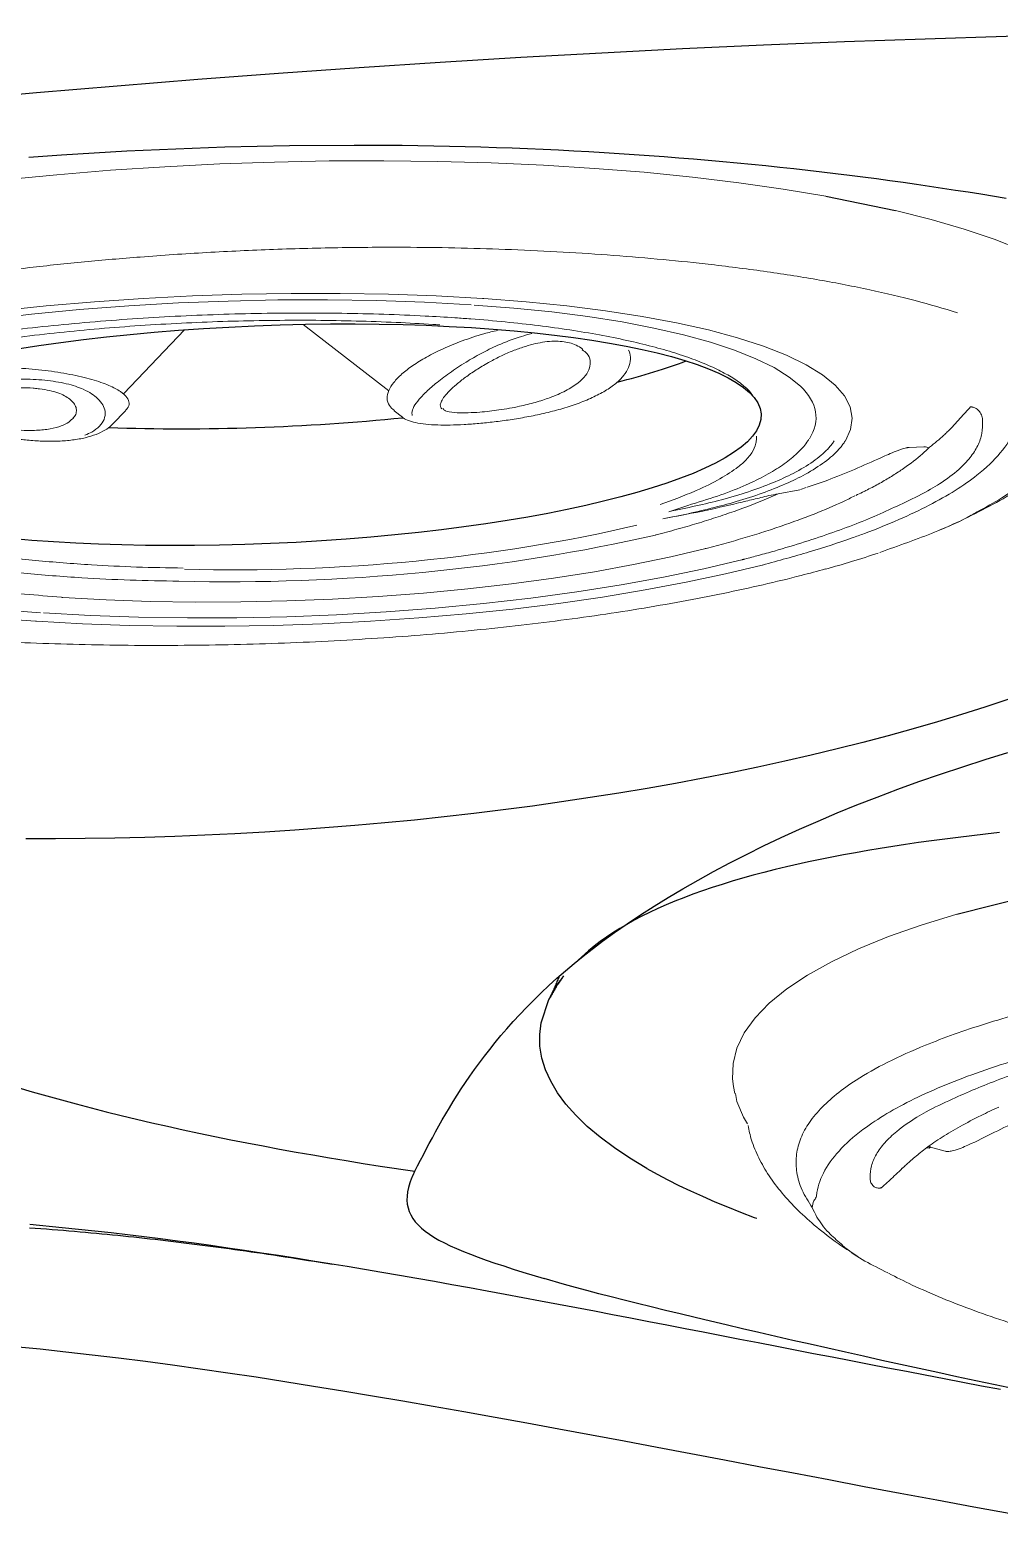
# Model space of a CAD drawing. Extents: x 938 to 1038, y 781 to 934.
# Drawn here: x 983.691 to 986.488, y 876.482 to 880.767 of the extents above; entities that cross this region are included whole.
import ezdxf

# ---------------------------------------------------------------- set-up
doc = ezdxf.new("R2010")
doc.units = 0
doc.header["$MEASUREMENT"] = 0
doc.linetypes.add('SLD-Solid', pattern=[0])
doc.layers.add('1', color=4, linetype='Continuous')
doc.layers.add('DIM', color=3, linetype='Continuous')

# ---------------------------------------------------------------- blocks, each defined once
blk = doc.blocks.new('jet-hss-rot')
at = {"layer": '1', "color": 3, "linetype": 'SLD-Solid', "lineweight": 15}
for p, q in [((0.5474, 2.2225), (0.4914, 2.1456)), ((0.4914, 2.1456), (0.4376, 2.0601)), ((0.4376, 2.0601), (0.386, 1.9663)), ((0.386, 1.9663), (0.3369, 1.8647)), ((1.4809, 1.9384), (1.4844, 1.9353)), ((1.4788, 1.9223), (1.4794, 1.8797)), ((1.2739, 1.714), (1.328, 1.7188)), ((1.328, 1.7188), (1.3821, 1.7129)), ((1.1149, 1.637), (1.167, 1.673)), ((1.167, 1.673), (1.2201, 1.6987)), ((1.2201, 1.6987), (1.2739, 1.714)), ((1.3821, 1.7129), (1.4358, 1.6966)), ((0.256, 1.6646), (0.2149, 1.5431)), ((1.0641, 1.591), (1.1149, 1.637)), ((1.0149, 1.5351), (1.0641, 1.591)), ((0.2149, 1.5431), (0.177, 1.4155)), ((1.12, 1.5408), (1.1662, 1.5723)), ((1.6628, 1.5621), (1.6547, 1.5791)), ((1.6645, 1.5601), (1.6797, 1.4977)), ((0.9676, 1.4699), (1.0149, 1.5351)), ((1.0723, 1.4983), (1.12, 1.5408)), ((0.9226, 1.3956), (0.9676, 1.4699)), ((1.0262, 1.4468), (1.0723, 1.4983)), ((0.177, 1.4155), (0.1425, 1.2822)), ((0.9818, 1.3863), (1.0262, 1.4468)), ((2.0563, 1.3372), (2.0197, 1.4445)), ((0.88, 1.3128), (0.9226, 1.3956)), ((0.9394, 1.3175), (0.9818, 1.3863)), ((1.9906, 1.3869), (1.994, 1.3774)), ((1.994, 1.3774), (2.0277, 1.2761)), ((2.0897, 1.2238), (2.0563, 1.3372)), ((0.8403, 1.2219), (0.88, 1.3128)), ((0.8994, 1.2406), (0.9394, 1.3175)), ((0.1425, 1.2822), (0.1114, 1.1438)), ((1.9304, 1.2834), (1.9299, 1.2849)), ((1.9646, 1.1815), (1.9304, 1.2834)), ((2.0277, 1.2761), (2.0613, 1.1587)), ((0.8036, 1.1236), (0.8403, 1.2219)), ((0.862, 1.1562), (0.8994, 1.2406)), ((1.7113, 1.1564), (1.6833, 1.2081)), ((1.7202, 1.2359), (1.7473, 1.1808)), ((1.7633, 1.2267), (1.7799, 1.1625)), ((2.1198, 1.1049), (2.0897, 1.2238)), ((1.9957, 1.0735), (1.9646, 1.1815)), ((2.0613, 1.1587), (2.0913, 1.0354)), ((0.1114, 1.1438), (0.084, 1.0007)), ((0.7701, 1.0184), (0.8036, 1.1236)), ((0.8273, 1.0647), (0.862, 1.1562)), ((2.0233, 0.9601), (1.9957, 1.0735)), ((2.1465, 0.9811), (2.1198, 1.1049)), ((0.7957, 0.9668), (0.8273, 1.0647)), ((2.0913, 1.0354), (2.1175, 0.9069)), ((0.084, 1.0007), (0.0602, 0.8537)), ((0.7401, 0.907), (0.7701, 1.0184)), ((0.7673, 0.8631), (0.7957, 0.9668)), ((2.0475, 0.8418), (2.0233, 0.9601)), ((2.1696, 0.8529), (2.1465, 0.9811)), ((0.7137, 0.79), (0.7401, 0.907)), ((2.1175, 0.9069), (2.1398, 0.774)), ((0.7423, 0.7541), (0.7673, 0.8631)), ((0.0602, 0.8537), (0.0403, 0.7032)), ((2.068, 0.7194), (2.0475, 0.8418)), ((2.189, 0.721), (2.1696, 0.8529)), ((0.6911, 0.6683), (0.7137, 0.79)), ((2.1398, 0.774), (2.158, 0.6373)), ((0.7208, 0.6406), (0.7423, 0.7541)), ((0.0403, 0.7032), (0.0242, 0.5499)), ((2.0847, 0.5936), (2.068, 0.7194)), ((2.2046, 0.5861), (2.189, 0.721)), ((0.6706, 0.5314), (0.6906, 0.6652)), ((0.6906, 0.6652), (0.6911, 0.6683)), ((0.6991, 0.497), (0.7193, 0.6319)), ((2.158, 0.6373), (2.172, 0.4976)), ((0.7792, 0.583), (0.7796, 0.5853)), ((2.0976, 0.465), (2.0847, 0.5936)), ((2.2164, 0.4488), (2.2046, 0.5861)), ((0.0242, 0.5499), (0.0121, 0.3943)), ((0.6545, 0.3945), (0.6706, 0.5314)), ((0.8102, 0.5365), (0.8107, 0.5389)), ((0.683, 0.3587), (0.6991, 0.497)), ((2.172, 0.4976), (2.1817, 0.3557)), ((2.1066, 0.3344), (2.0976, 0.465)), ((2.2242, 0.3098), (2.2164, 0.4488)), ((0.0121, 0.3943), (0.004, 0.2372)), ((0.6423, 0.2551), (0.6545, 0.3945)), ((1.2154, 0.3985), (1.2485, 0.4223)), ((0.6711, 0.2178), (0.683, 0.3587)), ((0.7852, 0.1453), (1.1193, 0.3854)), ((2.1817, 0.3557), (2.1871, 0.2124)), ((2.1115, 0.2024), (2.1066, 0.3344)), ((2.228, 0.1698), (2.2242, 0.3098)), ((0.004, 0.2372), (0, 0.0792)), ((0.6341, 0.114), (0.6423, 0.2551)), ((0.6636, 0.0751), (0.6711, 0.2178)), ((2.1125, 0.07), (2.1115, 0.2024)), ((2.1871, 0.2124), (2.1882, 0.0686)), ((2.2279, 0.0295), (2.228, 0.1698)), ((0.6299, -0.0283), (0.6341, 0.114)), ((0, 0.0792), (0, -0.0792)), ((0.6603, -0.0685), (0.6636, 0.0751)), ((2.1095, -0.0623), (2.1125, 0.07)), ((2.1882, 0.0686), (2.185, -0.0751)), ((2.2238, -0.1105), (2.2279, 0.0295)), ((0.6298, -0.1709), (0.6299, -0.0283)), ((0, -0.0792), (0.0041, -0.2372)), ((0.6614, -0.2124), (0.6603, -0.0685)), ((2.1024, -0.1936), (2.1095, -0.0623)), ((2.185, -0.0751), (2.1774, -0.2178)), ((2.2157, -0.2494), (2.2238, -0.1105)), ((0.6337, -0.3131), (0.6298, -0.1709)), ((0.6668, -0.3557), (0.6614, -0.2124)), ((1.087, -0.3789), (0.7918, -0.1976)), ((2.0914, -0.3233), (2.1024, -0.1936)), ((0.0041, -0.2372), (0.0122, -0.3943)), ((2.1774, -0.2178), (2.1655, -0.3587)), ((2.2037, -0.3865), (2.2157, -0.2494)), ((0.6416, -0.4544), (0.6337, -0.3131)), ((2.0765, -0.4505), (2.0914, -0.3233)), ((0.6766, -0.4976), (0.6668, -0.3557)), ((1.2329, -0.4141), (1.1688, -0.3747)), ((2.1655, -0.3587), (2.1495, -0.497)), ((0.0122, -0.3943), (0.0243, -0.5499)), ((2.1878, -0.5213), (2.2037, -0.3865)), ((0.6536, -0.5939), (0.6416, -0.4544)), ((2.0578, -0.5747), (2.0765, -0.4505)), ((0.6906, -0.6372), (0.6766, -0.4976)), ((2.1495, -0.497), (2.1292, -0.6319)), ((0.0243, -0.5499), (0.0403, -0.7032)), ((2.1682, -0.6529), (2.1878, -0.5213)), ((0.6694, -0.731), (0.6536, -0.5939)), ((2.057, -0.5794), (2.0574, -0.5769)), ((2.0574, -0.577), (2.0578, -0.5747)), ((0.7088, -0.7739), (0.6906, -0.6372)), ((2.1278, -0.6406), (2.1063, -0.7541)), ((2.1455, -0.7754), (2.1677, -0.656)), ((2.1677, -0.656), (2.1682, -0.6529))]:
    blk.add_line(p, q, dxfattribs=at)
for centre, major_axis, ratio, start_param, end_param in [((1.4867, 1.9235), (0, 0.0123), 0.7, 0.271899, 1.628297), ((1.3139, 1.0656), (0, 0.5489), 0.7, -0.280999, 0.394679), ((1.6813, 1.4932), (0.00287, 0.00287), 1, 1.132, 1.260932), ((0.2938, 0.1061), (0, 2.4608), 0.7, 4.571791, 5.14569), ((0.3464, 0.1109), (0, 2.3041), 0.7, 4.567646, 5.149835)]:
    blk.add_ellipse(centre, major_axis=major_axis, ratio=ratio, start_param=start_param, end_param=end_param, dxfattribs=at)
at = {"layer": '1', "color": 3}
for centre, start_param, end_param in [((1.309, 0.0167), 3.146563, 9.429748), ((0.7483, 0.0401), -0.801771, -0.582137), ((0.7483, 0.0401), 4.379896, 4.978513)]:
    blk.add_ellipse(centre, major_axis=(-0.0138, 1.4397), ratio=0.364496, start_param=start_param, end_param=end_param, dxfattribs=at)
at = {"layer": '1', "color": 3, "linetype": 'SLD-Solid', "lineweight": 15}
for points, knots in [([(1.8841, 1.9538), (1.8823, 1.9569), (1.8608, 1.9926), (1.8161, 2.0541), (1.7504, 2.1367), (1.6817, 2.2096), (1.611, 2.2733), (1.5386, 2.3277), (1.4649, 2.3725), (1.3902, 2.4082), (1.3148, 2.4336), (1.262, 2.4475), (1.2345, 2.4502), (1.2323, 2.4505)], [0, 0, 0, 0, 0.011075, 0.128358, 0.243715, 0.356861, 0.467679, 0.576202, 0.682584, 0.787058, 0.889908, 0.99144, 1, 1, 1, 1]), ([(1.2303, 2.2589), (1.2509, 2.27), (1.2922, 2.2922), (1.3559, 2.3075), (1.4197, 2.3106), (1.4836, 2.301), (1.5484, 2.2789), (1.6128, 2.2448), (1.6757, 2.1993), (1.7388, 2.143), (1.7794, 2.0943), (1.8004, 2.0691)], [0, 0, 0, 0, 0.113502, 0.227834, 0.336279, 0.444726, 0.555781, 0.666843, 0.775057, 0.88383, 1, 1, 1, 1]), ([(2.0193, 1.4456), (2.0012, 1.4915), (1.965, 1.5834), (1.9188, 1.6797), (1.8719, 1.7661), (1.8246, 1.8444), (1.7607, 1.9333), (1.6937, 2.0101), (1.614, 2.0839), (1.5205, 2.1462), (1.4131, 2.1903), (1.3395, 2.1954), (1.3027, 2.198)], [0, 0, 0, 0, 0.099686, 0.199319, 0.230421, 0.322801, 0.415179, 0.507539, 0.5999, 0.733139, 0.866784, 1, 1, 1, 1]), ([(1.2941, 2.0596), (1.2941, 2.0603), (1.2941, 2.0619), (1.2945, 2.0645), (1.2955, 2.0676), (1.2975, 2.0713), (1.3029, 2.0779), (1.3157, 2.0859), (1.3345, 2.0923), (1.3517, 2.094), (1.3614, 2.0943), (1.3639, 2.0944)], [0, 0, 0, 0, 0.01602, 0.035445, 0.054871, 0.08078, 0.12717, 0.274887, 0.583806, 0.893992, 1, 1, 1, 1]), ([(1.2949, 2.0602), (1.3076, 2.0528), (1.3413, 2.0332), (1.3738, 2.014), (1.394, 2.0021)], [0, 0, 0, 0, 0.3791413, 1, 1, 1, 1]), ([(1.3639, 2.0944), (1.3837, 2.0939), (1.4234, 2.0928), (1.4814, 2.0794), (1.5379, 2.0562), (1.5975, 2.0195), (1.6458, 1.978), (1.6954, 1.9256), (1.722, 1.8894), (1.7408, 1.8639)], [0, 0, 0, 0, 0.144102, 0.288177, 0.431944, 0.575712, 0.757525, 0.828809, 1, 1, 1, 1]), ([(1.8004, 2.0691), (1.8053, 2.0636), (1.8367, 2.0283), (1.8979, 1.9376), (1.9495, 1.8395), (1.9783, 1.7847)], [0, 0, 0, 0, 0.076495, 0.484239, 1, 1, 1, 1]), ([(0.4605, 0.7532), (0.4672, 0.8031), (0.4806, 0.9028), (0.5053, 1.0485), (0.5336, 1.1906), (0.568, 1.3387), (0.6093, 1.4896), (0.6586, 1.642), (0.7132, 1.7839), (0.7732, 1.9168), (0.8169, 1.9936), (0.8392, 2.0326)], [0, 0, 0, 0, 0.095674, 0.191347, 0.288728, 0.386109, 0.50594, 0.625771, 0.749064, 0.872357, 1, 1, 1, 1]), ([(1.394, 2.0021), (1.3947, 2.0017), (1.3966, 2.0005), (1.3997, 1.9985), (1.4046, 1.9953), (1.4132, 1.9897), (1.4301, 1.978), (1.4538, 1.9607), (1.4719, 1.9459), (1.4809, 1.9384)], [0, 0, 0, 0, 0.020739, 0.061523, 0.102309, 0.183889, 0.34706, 0.673517, 1, 1, 1, 1]), ([(1.7007, 1.7208), (1.7006, 1.7209), (1.6959, 1.7276), (1.6887, 1.7375), (1.6766, 1.7535), (1.6595, 1.7754), (1.6343, 1.8053), (1.603, 1.8386), (1.5599, 1.8799), (1.519, 1.913), (1.4883, 1.9336), (1.4809, 1.9384)], [0, 0, 0, 0, 0.000714, 0.073392, 0.109721, 0.182421, 0.327724, 0.473063, 0.618482, 0.909311, 1, 1, 1, 1]), ([(1.6532, 1.5821), (1.6414, 1.6053), (1.6154, 1.6564), (1.5691, 1.7294), (1.5248, 1.7952), (1.4944, 1.8396), (1.4824, 1.8645), (1.4799, 1.8728), (1.479, 1.8771), (1.4789, 1.8792), (1.4789, 1.8802)], [0, 0, 0, 0, 0.235356, 0.518357, 0.801279, 0.944189, 0.976328, 0.9876, 0.993788, 1, 1, 1, 1]), ([(1.741, 1.8637), (1.7718, 1.8203), (1.8181, 1.7552), (1.8749, 1.6521), (1.9157, 1.5697), (1.9479, 1.4963), (1.9717, 1.4374), (1.9827, 1.4081), (1.9878, 1.3946)], [0, 0, 0, 0, 0.337008, 0.50583, 0.674678, 0.843513, 0.927915, 1, 1, 1, 1]), ([(2.0493, 1.6273), (2.039, 1.6527), (2.0172, 1.706), (1.9937, 1.7545), (1.9813, 1.78)], [0, 0, 0, 0, 0.475493, 1, 1, 1, 1]), ([(1.9299, 1.2849), (1.9226, 1.3043), (1.9079, 1.3431), (1.8846, 1.3988), (1.8605, 1.4524), (1.8272, 1.5209), (1.7833, 1.6006), (1.7384, 1.6703), (1.7108, 1.7072), (1.7026, 1.7182)], [0, 0, 0, 0, 0.112765, 0.225721, 0.338638, 0.45164, 0.677601, 0.903593, 1, 1, 1, 1]), ([(1.4371, 1.6961), (1.4397, 1.695), (1.4474, 1.6917), (1.4603, 1.6856), (1.4908, 1.6691), (1.5351, 1.637), (1.5877, 1.5831), (1.6341, 1.5207), (1.6744, 1.4531), (1.7201, 1.3589), (1.7465, 1.2779), (1.7633, 1.2267)], [0, 0, 0, 0, 0.0187738, 0.0563476, 0.0938864, 0.2442892, 0.3947292, 0.5226703, 0.6514061, 0.779526, 1, 1, 1, 1]), ([(1.7473, 1.1808), (1.732, 1.2333), (1.7078, 1.3165), (1.6649, 1.4137), (1.6265, 1.4841), (1.5818, 1.5483), (1.5307, 1.6041), (1.4875, 1.6368), (1.4577, 1.6537), (1.4451, 1.6596), (1.4375, 1.6633), (1.4349, 1.6642), (1.4349, 1.6642)], [0, 0, 0, 0, 0.218908, 0.346758, 0.475158, 0.603561, 0.754596, 0.905669, 0.943396, 0.981121, 0.999998, 1, 1, 1, 1]), ([(1.4238, 1.5916), (1.4238, 1.5916), (1.4325, 1.5879), (1.4497, 1.5797), (1.4837, 1.5603), (1.5165, 1.5361), (1.5562, 1.5002), (1.5943, 1.4585), (1.6386, 1.3972), (1.6814, 1.3245), (1.7072, 1.2655), (1.7202, 1.2359)], [0, 0, 0, 0, 0.000031, 0.074497, 0.14897, 0.298004, 0.372488, 0.521558, 0.670669, 0.835334, 1, 1, 1, 1]), ([(2.2614, -0.7442), (2.2624, -0.7374), (2.2703, -0.6854), (2.2817, -0.5855), (2.2954, -0.4448), (2.3054, -0.3019), (2.3119, -0.1578), (2.3148, -0.0132), (2.3141, 0.1313), (2.3098, 0.2748), (2.3019, 0.4167), (2.2904, 0.5563), (2.2755, 0.6929), (2.2571, 0.8265), (2.2353, 0.9571), (2.2102, 1.0848), (2.1816, 1.2092), (2.1497, 1.3298), (2.1146, 1.4456), (2.0809, 1.545), (2.0577, 1.603), (2.0483, 1.6264)], [0, 0, 0, 0, 0.008425, 0.064388, 0.120568, 0.17691, 0.233345, 0.289786, 0.346148, 0.402364, 0.458374, 0.514135, 0.569591, 0.624664, 0.679957, 0.735663, 0.791743, 0.848146, 0.904805, 0.961644, 1, 1, 1, 1]), ([(1.7799, 1.1625), (1.7707, 1.1997), (1.7524, 1.2742), (1.7246, 1.36), (1.7025, 1.4255), (1.6894, 1.4619), (1.6818, 1.4883), (1.6793, 1.4973)], [0, 0, 0, 0, 0.334114, 0.669312, 0.80065, 0.932519, 1, 1, 1, 1]), ([(1.6797, 1.4977), (1.6917, 1.4796), (1.7232, 1.4318), (1.7618, 1.361), (1.7921, 1.2979), (1.8131, 1.2511), (1.8293, 1.2124), (1.8449, 1.1723), (1.8526, 1.1521), (1.8563, 1.1416), (1.8563, 1.1416)], [0, 0, 0, 0, 0.182479, 0.479936, 0.628519, 0.702783, 0.8514, 0.925684, 0.999996, 1, 1, 1, 1]), ([(0.7794, 0.5856), (0.7819, 0.6), (0.7903, 0.6487), (0.8069, 0.729), (0.8302, 0.8244), (0.8563, 0.9146), (0.8851, 0.9993), (0.9163, 1.0779), (0.9496, 1.15), (0.9849, 1.2151), (1.0219, 1.2729), (1.0603, 1.3232), (1.0998, 1.3657), (1.1404, 1.3999), (1.1753, 1.4232), (1.1967, 1.4318), (1.2042, 1.4348)], [0, 0, 0, 0, 0.032536, 0.10973, 0.186868, 0.263931, 0.340915, 0.417824, 0.494672, 0.571492, 0.648319, 0.725227, 0.802333, 0.879798, 0.95782, 1, 1, 1, 1]), ([(1.5436, 1.3849), (1.5328, 1.3934), (1.5149, 1.4072), (1.4818, 1.4251), (1.452, 1.4355), (1.4215, 1.4405), (1.4061, 1.4407), (1.3984, 1.4408)], [0, 0, 0, 0, 0.2370068, 0.3895674, 0.6949044, 0.847454, 1, 1, 1, 1]), ([(2.0197, 1.4445), (2.0196, 1.4448), (2.0195, 1.4452), (2.0193, 1.4455), (2.0193, 1.4456)], [0, 0, 0, 0, 0.8356, 1, 1, 1, 1]), ([(1.6833, 1.2081), (1.6723, 1.2264), (1.6443, 1.2728), (1.5975, 1.3349), (1.5617, 1.3682), (1.5436, 1.3849)], [0, 0, 0, 0, 0.243936, 0.619578, 1, 1, 1, 1]), ([(1.9879, 1.394), (1.9882, 1.3932), (1.9886, 1.3919), (1.9895, 1.3896), (1.9901, 1.388), (1.9906, 1.3869)], [0, 0, 0, 0, 0.339988, 0.524939, 1, 1, 1, 1]), ([(1.93, 1.2833), (1.93, 1.2833), (1.9302, 1.2827), (1.9304, 1.2821), (1.9306, 1.2815)], [0, 0, 0, 0, 0.00172, 1, 1, 1, 1]), ([(1.8563, 1.1417), (1.8563, 1.1416), (1.8566, 1.1409), (1.8569, 1.1401), (1.8571, 1.1393)], [0, 0, 0, 0, 0.029714, 1, 1, 1, 1]), ([(1.2473, 0.4215), (1.2473, 0.4215), (1.2532, 0.4242), (1.2639, 0.4363), (1.2771, 0.4584), (1.2864, 0.4877), (1.2918, 0.521), (1.2943, 0.5584), (1.2941, 0.5984), (1.2914, 0.6418), (1.2863, 0.6869), (1.2786, 0.7337), (1.2679, 0.7821), (1.2537, 0.8316), (1.2355, 0.881), (1.213, 0.9285), (1.1863, 0.9723), (1.1558, 1.0106), (1.1219, 1.042), (1.0854, 1.0654), (1.0473, 1.0806), (1.0083, 1.086), (0.9799, 1.0857), (0.9651, 1.0807), (0.963, 1.0799)], [0, 0, 0, 0, 0.00026, 0.041985, 0.086205, 0.12968, 0.173727, 0.211166, 0.250399, 0.289514, 0.328717, 0.370212, 0.414822, 0.463195, 0.515623, 0.571184, 0.629463, 0.689185, 0.749762, 0.810216, 0.870775, 0.930644, 0.990111, 1, 1, 1, 1]), ([(1.214, 0.5368), (1.2121, 0.5355), (1.2078, 0.5326), (1.1953, 0.5319), (1.1776, 0.5356), (1.1554, 0.545), (1.1291, 0.56), (1.0994, 0.5809), (1.0671, 0.6073), (1.0337, 0.6385), (1.002, 0.6727), (0.9737, 0.7076), (0.9504, 0.7416), (0.9321, 0.7744), (0.919, 0.8051), (0.9106, 0.834), (0.9075, 0.861), (0.9093, 0.8856), (0.9158, 0.9073), (0.9276, 0.927), (0.9406, 0.9416), (0.9502, 0.9473), (0.9533, 0.9491)], [0, 0, 0, 0, 0.040324, 0.094352, 0.152098, 0.213124, 0.277252, 0.345072, 0.414147, 0.483618, 0.552056, 0.609937, 0.662187, 0.708716, 0.748493, 0.782898, 0.818416, 0.853392, 0.889724, 0.930961, 0.977826, 1, 1, 1, 1]), ([(1.238, 0.6118), (1.2378, 0.6231), (1.2374, 0.6514), (1.2301, 0.7046), (1.2171, 0.7589), (1.1997, 0.8079), (1.1778, 0.8539), (1.1492, 0.8972), (1.1151, 0.932), (1.0792, 0.9554), (1.0436, 0.9682), (1.0077, 0.9698), (0.9766, 0.9655), (0.9603, 0.9519), (0.9545, 0.9471)], [0, 0, 0, 0, 0.051391, 0.128827, 0.217925, 0.294155, 0.372445, 0.47624, 0.583327, 0.675249, 0.769256, 0.85814, 0.949397, 1, 1, 1, 1]), ([(0.8679, 0.8036), (0.8717, 0.7933), (0.8847, 0.758), (0.9151, 0.7075), (0.9547, 0.6544), (0.9974, 0.6064), (1.044, 0.5608), (1.0917, 0.5208), (1.1352, 0.4893), (1.174, 0.4663), (1.2082, 0.4521), (1.2294, 0.4492), (1.2396, 0.4505), (1.241, 0.4507)], [0, 0, 0, 0, 0.0180259, 0.0620042, 0.0980374, 0.1341119, 0.1797121, 0.2253274, 0.2674921, 0.3096521, 0.351237, 0.3927915, 0.3995438, 0.3995438, 0.3995438, 0.3995438]), ([(0.7233, -1.6362), (0.7158, -1.6184), (0.6892, -1.5552), (0.6464, -1.4394), (0.5972, -1.2834), (0.553, -1.1162), (0.5168, -0.9504), (0.488, -0.7903), (0.4654, -0.6368), (0.4471, -0.479), (0.4324, -0.3082), (0.4226, -0.1257), (0.4187, 0.0694), (0.4216, 0.266), (0.4308, 0.4467), (0.4438, 0.6094), (0.455, 0.7052), (0.4605, 0.7532)], [0, 0, 0, 0, 0.029367, 0.103767, 0.178168, 0.254729, 0.331291, 0.393306, 0.455321, 0.518568, 0.581815, 0.656275, 0.730735, 0.807359, 0.883982, 0.94187, 1, 1, 1, 1]), ([(1.215, 0.3997), (1.207, 0.3944), (1.1887, 0.3822), (1.1555, 0.3786), (1.1181, 0.384), (1.0794, 0.3995), (1.0402, 0.4236), (1.0012, 0.456), (0.9628, 0.4965), (0.9257, 0.5446), (0.8911, 0.601), (0.8635, 0.655), (0.8509, 0.6922), (0.8462, 0.7058)], [0, 0, 0, 0, 0.074876, 0.171441, 0.26833, 0.364411, 0.461159, 0.557655, 0.653865, 0.750855, 0.847244, 0.944295, 1, 1, 1, 1]), ([(1.2135, 0.5397), (1.2174, 0.5415), (1.227, 0.5458), (1.2346, 0.5681), (1.2376, 0.594), (1.2379, 0.6088), (1.238, 0.6118)], [0, 0, 0, 0, 0.27217, 0.6563535, 0.9298464, 1, 1, 1, 1]), ([(0.9071, -1.2951), (0.9024, -1.2821), (0.8868, -1.2383), (0.862, -1.1596), (0.8339, -1.0574), (0.8087, -0.9503), (0.7865, -0.839), (0.7675, -0.7239), (0.7518, -0.6057), (0.7394, -0.4849), (0.7304, -0.3622), (0.7249, -0.2382), (0.7229, -0.1135), (0.7244, 0.0113), (0.7294, 0.1354), (0.7378, 0.2584), (0.7498, 0.3794), (0.7636, 0.488), (0.7744, 0.5549), (0.7789, 0.5834)], [0, 0, 0, 0, 0.026275, 0.087966, 0.149698, 0.211464, 0.273267, 0.335105, 0.396973, 0.458867, 0.520782, 0.582712, 0.644652, 0.706595, 0.768535, 0.830464, 0.892377, 0.954267, 1, 1, 1, 1]), ([(0.9251, -1.197), (0.9206, -1.1843), (0.9057, -1.142), (0.8821, -1.066), (0.8555, -0.9672), (0.8319, -0.8637), (0.8113, -0.7559), (0.7939, -0.6446), (0.7798, -0.5303), (0.769, -0.4137), (0.7617, -0.2953), (0.7578, -0.1759), (0.7575, -0.0561), (0.7607, 0.0634), (0.7673, 0.182), (0.7774, 0.2991), (0.7907, 0.4119), (0.8023, 0.4905), (0.8092, 0.531), (0.8101, 0.5367)], [0, 0, 0, 0, 0.027554, 0.091746, 0.155986, 0.220267, 0.284591, 0.348954, 0.413352, 0.477778, 0.542227, 0.606691, 0.671163, 0.735636, 0.8001, 0.864548, 0.928972, 0.98997, 1, 1, 1, 1]), ([(1.9061, -0.4893), (1.9124, -0.4462), (1.9252, -0.3598), (1.933, -0.27), (1.9369, -0.2249)], [0, 0, 0, 0, 0.497728, 1, 1, 1, 1]), ([(1.9993, -0.2387), (1.9952, -0.2859), (1.987, -0.3807), (1.9736, -0.4719), (1.9668, -0.5178)], [0, 0, 0, 0, 0.4977301, 1, 1, 1, 1]), ([(1.015, -1.0218), (1.0101, -1.0189), (0.9977, -1.0114), (0.9808, -0.9892), (0.9643, -0.9569), (0.9514, -0.9164), (0.9424, -0.868), (0.938, -0.8119), (0.9391, -0.7482), (0.9468, -0.6777), (0.9623, -0.6032), (0.9854, -0.5305), (1.0143, -0.4671), (1.046, -0.4186), (1.0776, -0.386), (1.1077, -0.368), (1.1354, -0.3632), (1.1557, -0.3663), (1.1658, -0.3738), (1.1685, -0.3757)], [0, 0, 0, 0, 0.039329, 0.101944, 0.164283, 0.226957, 0.289183, 0.351824, 0.414214, 0.476974, 0.5397, 0.602315, 0.664819, 0.727383, 0.789866, 0.852549, 0.914921, 0.977502, 1, 1, 1, 1]), ([(1.2432, -0.834), (1.2456, -0.8275), (1.2526, -0.8079), (1.264, -0.7751), (1.2766, -0.736), (1.288, -0.696), (1.2974, -0.6548), (1.304, -0.6129), (1.3064, -0.5709), (1.3034, -0.5306), (1.2947, -0.4939), (1.2804, -0.462), (1.2612, -0.4365), (1.2448, -0.4205), (1.2339, -0.4151), (1.232, -0.4142)], [0, 0, 0, 0, 0.032216, 0.096018, 0.163425, 0.236736, 0.317475, 0.40627, 0.501211, 0.599731, 0.697393, 0.791989, 0.885324, 0.980053, 1, 1, 1, 1]), ([(1.2812, -0.4949), (1.2771, -0.4877), (1.2656, -0.4713), (1.2421, -0.4509), (1.2094, -0.4366), (1.1745, -0.4329), (1.1395, -0.4388), (1.1019, -0.4549), (1.0629, -0.4872), (1.0291, -0.5412), (1.0085, -0.6045), (0.9988, -0.6824), (1.0018, -0.7584), (1.0119, -0.8266), (1.0254, -0.8865), (1.043, -0.9427), (1.0633, -0.9904), (1.0834, -1.0246), (1.1001, -1.0426), (1.11, -1.0482), (1.1135, -1.0495)], [0.2438686, 0.2438686, 0.2438686, 0.2438686, 0.2676578, 0.3030178, 0.3378955, 0.3727477, 0.399263, 0.4257381, 0.463352, 0.4920663, 0.5207488, 0.5497789, 0.5902646, 0.6193804, 0.6485322, 0.6867392, 0.7249654, 0.760788, 0.7966091, 0.8163391, 0.8163391, 0.8163391, 0.8163391]), ([(1.8367, -0.7987), (1.8503, -0.7499), (1.8776, -0.6516), (1.8965, -0.5437), (1.9061, -0.4893)], [0, 0, 0, 0, 0.496249, 1, 1, 1, 1]), ([(1.0474, -0.6362), (1.0485, -0.631), (1.0519, -0.6157), (1.0603, -0.5917), (1.0733, -0.5675), (1.0885, -0.5485), (1.1063, -0.5336), (1.1264, -0.5226), (1.1481, -0.5168), (1.17, -0.5168), (1.1868, -0.5206), (1.1946, -0.5257), (1.1967, -0.5271)], [0, 0, 0, 0, 0.042879, 0.128374, 0.213405, 0.300547, 0.397206, 0.510723, 0.639808, 0.781508, 0.939108, 1, 1, 1, 1]), ([(1.1134, -0.9482), (1.1145, -0.9492), (1.1206, -0.9545), (1.1317, -0.9544), (1.1485, -0.9461), (1.1656, -0.9214), (1.1827, -0.8839), (1.1973, -0.8466), (1.212, -0.8079), (1.228, -0.7623), (1.2404, -0.7181), (1.2479, -0.6777), (1.251, -0.64), (1.2483, -0.6027), (1.2378, -0.5698), (1.2214, -0.544), (1.2064, -0.5331), (1.1989, -0.5276)], [0, 0, 0, 0, 0.0171308, 0.0897476, 0.1643024, 0.2642054, 0.3279872, 0.3747744, 0.4207661, 0.4747034, 0.5526089, 0.6124938, 0.6739723, 0.7589569, 0.8467113, 0.9229856, 1, 1, 1, 1]), ([(1.1989, -0.5276), (1.1988, -0.5275), (1.1982, -0.527), (1.1974, -0.5268), (1.1967, -0.5266)], [0, 0, 0, 0, 0.158843, 1, 1, 1, 1]), ([(1.9668, -0.5178), (1.9569, -0.5745), (1.9369, -0.6888), (1.9081, -0.7928), (1.8935, -0.8452)], [0, 0, 0, 0, 0.496228, 1, 1, 1, 1]), ([(1.9295, -1.0368), (1.9382, -1.017), (1.9704, -0.944), (2.015, -0.7912), (2.0427, -0.6499), (2.0566, -0.5793)], [0, 0, 0, 0, 0.157416, 0.578708, 1, 1, 1, 1]), ([(1.1133, -0.9488), (1.1109, -0.9471), (1.1056, -0.9433), (1.0947, -0.9284), (1.0824, -0.9048), (1.07, -0.8737), (1.0585, -0.8354), (1.0493, -0.7933), (1.0434, -0.7507), (1.041, -0.7109), (1.0419, -0.6739), (1.0449, -0.6493), (1.0472, -0.6374), (1.0474, -0.6362)], [0, 0, 0, 0, 0.095511, 0.21181, 0.326385, 0.441838, 0.560048, 0.675687, 0.770162, 0.855356, 0.928965, 0.992598, 1, 1, 1, 1])]:
    blk.add_open_spline(points, degree=3, knots=knots, dxfattribs=at)
at = {"layer": 'DIM'}
blk.add_line((0.256, 1.6646), (0.3369, 1.8647), dxfattribs=at)
blk = doc.blocks.new('*E22')
at = {"layer": '1', "color": 3, "linetype": 'SLD-Solid', "lineweight": 15}
blk.add_arc((2.1086, -2.0623), 0.0047, 145.5764, 153.9577, dxfattribs=at)
blk = doc.blocks.new('JET-HSS-Standard')
at = {"layer": '1', "color": 3, "linetype": 'SLD-Solid', "lineweight": 15}
for p, q in [((0.337, -1.8647), (0.3861, -1.9664)), ((1.3161, -1.8802), (1.3006, -1.9228)), ((1.3006, -1.9228), (1.3045, -1.9259)), ((0.3861, -1.9664), (0.4377, -2.0602)), ((1.825, -2.033), (1.8257, -2.0328)), ((0.4377, -2.0602), (0.4916, -2.1457)), ((0.4916, -2.1457), (0.5476, -2.2226)), ((0.5476, -2.2226), (0.6054, -2.2905)), ((0.6054, -2.2905), (0.6648, -2.3493)), ((0.6648, -2.3493), (0.7256, -2.3987)), ((0.7256, -2.3987), (0.7876, -2.4384)), ((0.7876, -2.4384), (0.8505, -2.4683)), ((0.8505, -2.4683), (0.9139, -2.4883)), ((1.1008, -2.4892), (1.1341, -2.484)), ((1.1341, -2.484), (1.1975, -2.464)), ((1.1975, -2.464), (1.2255, -2.452)), ((0.9139, -2.4883), (0.9778, -2.4984)), ((0.9778, -2.4984), (1.0418, -2.4984)), ((1.0418, -2.4984), (1.0724, -2.4948)), ((1.0724, -2.4948), (1.1009, -2.4905))]:
    blk.add_line(p, q, dxfattribs=at)
for centre, major_axis, ratio, start_param, end_param in [((1.3231, -1.8676), (0.00921, 0.00921), 1, 3.376627, 3.425003), ((1.307, -1.9272), (0, 0.0111), 0.7, 1.115946, 1.80729), ((1.308, -1.9279), (0, 0.0118), 0.7, 1.126374, 1.762963), ((1.3085, -1.907), (0, 0.0195), 0.7, 2.477545, 2.524721), ((1.3117, -1.9309), (0, 0.0114), 0.7, 1.120631, 1.843929)]:
    blk.add_ellipse(centre, major_axis=major_axis, ratio=ratio, start_param=start_param, end_param=end_param, dxfattribs=at)
for points, knots in [([(1.8253, -2.0335), (1.8407, -2.0109), (1.874, -1.9621), (1.922, -1.8785), (1.9699, -1.7849), (2.015, -1.6846), (2.0576, -1.5778), (2.0974, -1.4647), (2.1343, -1.3458), (2.1681, -1.2214), (2.1988, -1.0923), (2.2259, -0.9587), (2.2465, -0.8422), (2.2566, -0.7694), (2.2602, -0.7434)], [0, 0, 0, 0, 0.074591, 0.161112, 0.246996, 0.333324, 0.42023, 0.507675, 0.595605, 0.683955, 0.772643, 0.861576, 0.950652, 1, 1, 1, 1]), ([(1.1001, -1.8637), (1.0708, -1.8203), (1.0268, -1.7552), (0.9719, -1.6521), (0.9321, -1.5697), (0.9004, -1.4963), (0.8768, -1.4373), (0.8658, -1.4081), (0.8608, -1.3946)], [0, 0, 0, 0, 0.337008, 0.50583, 0.674678, 0.843513, 0.927915, 1, 1, 1, 1]), ([(1.5199, -2.2478), (1.5134, -2.2474), (1.4761, -2.2453), (1.4077, -2.2289), (1.3153, -2.1828), (1.2323, -2.1188), (1.1592, -2.0439), (1.0955, -1.9646), (1.0341, -1.8732), (0.9752, -1.7708), (0.9193, -1.6574), (0.8752, -1.5553), (0.8504, -1.4897), (0.8421, -1.4679)], [0, 0, 0, 0, 0.026712, 0.151413, 0.276447, 0.401159, 0.493498, 0.585836, 0.678075, 0.770318, 0.862284, 0.954116, 1, 1, 1, 1]), ([(1.563, -2.2589), (1.5393, -2.27), (1.4915, -2.2922), (1.4215, -2.3075), (1.353, -2.3106), (1.2862, -2.301), (1.2202, -2.2789), (1.1555, -2.2448), (1.0928, -2.1995), (1.0258, -2.1376), (0.9545, -2.0548), (0.8716, -1.9346), (0.8008, -1.8064), (0.7499, -1.6976), (0.7294, -1.6502), (0.7233, -1.6362)], [0, 0, 0, 0, 0.075379, 0.151309, 0.223329, 0.29535, 0.369104, 0.442862, 0.514729, 0.586967, 0.682119, 0.778071, 0.907999, 0.972873, 1, 1, 1, 1]), ([(1.3157, -1.8797), (1.3159, -1.8789), (1.3162, -1.878), (1.3166, -1.8761), (1.3168, -1.8732), (1.316, -1.8657), (1.3079, -1.843), (1.2798, -1.8015), (1.2348, -1.7409), (1.196, -1.6916), (1.1774, -1.6679)], [0, 0, 0, 0, 0.006241, 0.007227, 0.014587, 0.028589, 0.070449, 0.262258, 0.646421, 1, 1, 1, 1]), ([(1.3434, -1.9664), (1.3302, -1.956), (1.3025, -1.934), (1.2586, -1.891), (1.212, -1.8393), (1.1685, -1.7856), (1.1401, -1.7459), (1.1279, -1.7288)], [0, 0, 0, 0, 0.193412, 0.408503, 0.621237, 0.836748, 1, 1, 1, 1]), ([(1.4317, -2.0944), (1.416, -2.0939), (1.3846, -2.0928), (1.3363, -2.0794), (1.2877, -2.0562), (1.235, -2.0195), (1.1908, -1.978), (1.1443, -1.9256), (1.1185, -1.8894), (1.1003, -1.8639)], [0, 0, 0, 0, 0.144102, 0.288177, 0.431944, 0.575712, 0.757525, 0.828809, 1, 1, 1, 1]), ([(1.391, -2.0021), (1.3905, -2.0017), (1.3888, -2.0005), (1.3861, -1.9985), (1.3817, -1.9953), (1.3739, -1.9897), (1.3609, -1.98), (1.3498, -1.9716), (1.3433, -1.9666)], [0, 0, 0, 0, 0.035919, 0.106555, 0.177195, 0.318487, 0.601091, 1, 1, 1, 1]), ([(1.473, -2.0602), (1.4629, -2.0528), (1.4363, -2.0332), (1.4084, -2.014), (1.391, -2.0021)], [0, 0, 0, 0, 0.379141, 1, 1, 1, 1]), ([(1.8236, -2.0358), (1.8085, -2.0586), (1.7776, -2.1053), (1.7385, -2.1499), (1.7143, -2.169), (1.7095, -2.1727)], [0, 0, 0, 0, 0.434001, 0.888952, 1, 1, 1, 1]), ([(1.4733, -2.0596), (1.4736, -2.0603), (1.4742, -2.0619), (1.475, -2.0645), (1.4754, -2.0676), (1.4754, -2.0714), (1.4737, -2.0779), (1.4666, -2.0859), (1.4541, -2.0923), (1.4412, -2.094), (1.4336, -2.0943), (1.4317, -2.0944)], [0, 0, 0, 0, 0.01602, 0.035445, 0.054871, 0.08078, 0.12717, 0.274887, 0.583806, 0.893992, 1, 1, 1, 1]), ([(1.2323, -2.4502), (1.2521, -2.4469), (1.2966, -2.4395), (1.3648, -2.4178), (1.4369, -2.387), (1.5075, -2.3478), (1.5765, -2.3006), (1.6437, -2.2452), (1.7085, -2.1829), (1.7492, -2.1357), (1.7694, -2.1122)], [0, 0, 0, 0, 0.1000144, 0.225756, 0.3519621, 0.4790519, 0.6074395, 0.7375219, 0.8696622, 1, 1, 1, 1]), ([(1.7095, -2.1727), (1.6946, -2.1854), (1.6602, -2.2149), (1.6105, -2.242), (1.5759, -2.2543), (1.563, -2.2589)], [0, 0, 0, 0, 0.32393, 0.749492, 1, 1, 1, 1]), ([(1.563, -2.2589), (1.554, -2.2583), (1.5403, -2.2574), (1.5251, -2.2502), (1.5199, -2.2478)], [0, 0, 0, 0, 0.664107, 1, 1, 1, 1])]:
    blk.add_open_spline(points, degree=3, knots=knots, dxfattribs=at)
at = {"layer": 'DIM'}
blk.add_line((0.337, -1.8647), (0.2562, -1.6646), dxfattribs=at)
at = {"xscale": 0.7000000000000028, "zscale": 0.7}
blk.add_blockref('*E22', (0, 0), dxfattribs=at)
blk = doc.blocks.new('VISTA')
at = {"layer": '1', "color": 3, "linetype": 'Continuous'}
for points in [[(50.5004, 81.2003), (50.2668, 81.2021), (50.0331, 81.2029), (49.7995, 81.2024), (49.5659, 81.2009), (49.3323, 81.1982), (49.0987, 81.1943), (48.8651, 81.1893), (48.6316, 81.1832), (48.3981, 81.1759), (48.1647, 81.1675), (47.9313, 81.1579), (47.6979, 81.1472), (47.4647, 81.1353), (47.2315, 81.1223), (46.9983, 81.1082), (46.7653, 81.0929), (46.5323, 81.0764), (46.2995, 81.0589), (46.0667, 81.0401), (45.8341, 81.0203), (45.6015, 80.9992)], [(45.8121, 80.8352), (45.9066, 80.8418), (46.001, 80.8477), (46.0954, 80.8528), (46.1896, 80.8573), (46.2836, 80.8612), (46.3775, 80.8643), (46.4712, 80.8667), (46.5646, 80.8685), (46.7505, 80.8699)], [(46.7505, 80.8699), (46.7967, 80.8698), (46.8428, 80.8696), (46.8888, 80.8692), (46.9346, 80.8686), (46.9803, 80.8678), (47.0258, 80.8669), (47.0712, 80.8658), (47.1164, 80.8645), (47.1615, 80.8631), (47.2064, 80.8614), (47.2511, 80.8597), (47.2956, 80.8578), (47.3399, 80.8557), (47.3841, 80.8534), (47.428, 80.851), (47.4718, 80.8485), (47.5153, 80.8458), (47.5586, 80.8429), (47.6017, 80.8399), (47.6446, 80.8367), (47.6872, 80.8334), (47.7296, 80.83), (47.7718, 80.8264), (47.8137, 80.8226), (47.8553, 80.8188), (47.8967, 80.8148), (47.9378, 80.8106), (47.9787, 80.8063), (48.0193, 80.8019), (48.0596, 80.7974), (48.0997, 80.7927), (48.1395, 80.788), (48.179, 80.7831), (48.2183, 80.7781), (48.2572, 80.773), (48.2959, 80.7677), (48.3343, 80.7624), (48.3724, 80.757), (48.4103, 80.7515), (48.4478, 80.7458), (48.485, 80.7401), (48.522, 80.7344), (48.5587, 80.7286), (48.6312, 80.7164)], [(48.6361, 79.2692), (48.5699, 79.2473), (48.5022, 79.2259), (48.4331, 79.2051), (48.3628, 79.1847), (48.2911, 79.1649), (48.2182, 79.1456), (48.1441, 79.1269), (48.0688, 79.1088), (47.9925, 79.0912), (47.9151, 79.0743), (47.8367, 79.058), (47.7573, 79.0423), (47.6771, 79.0273), (47.5961, 79.0129), (47.5142, 78.9992), (47.4317, 78.9861), (47.3485, 78.9736), (47.2647, 78.9619), (47.1803, 78.9508), (47.0955, 78.9403), (47.0102, 78.9306), (46.9246, 78.9215), (46.8387, 78.9131), (46.7524, 78.9055), (46.666, 78.8985), (46.5795, 78.8922), (46.4929, 78.8867), (46.4062, 78.8818), (46.3196, 78.8776), (46.233, 78.8742), (46.1466, 78.8714), (46.0605, 78.8694), (45.9745, 78.868), (45.8889, 78.8674), (45.8037, 78.8675)], [(47.4669, 78.5715), (47.502, 78.5969), (47.5385, 78.6222), (47.5764, 78.6476), (47.6158, 78.6728), (47.6566, 78.6981), (47.6988, 78.7232), (47.7425, 78.7482), (47.7876, 78.7731), (47.8342, 78.7979), (47.8822, 78.8224), (47.9317, 78.8468), (47.9826, 78.8709), (48.035, 78.8949), (48.0888, 78.9185), (48.144, 78.9419), (48.2008, 78.965), (48.2589, 78.9878), (48.3186, 79.0102), (48.3797, 79.0322), (48.4422, 79.0539), (48.506, 79.0751), (48.5708, 79.0958), (48.6366, 79.1159)], [(45.7809, 78.1491), (45.8222, 78.1369), (45.864, 78.125), (45.9062, 78.1133), (45.9487, 78.1018), (45.9916, 78.0905), (46.0349, 78.0795), (46.0786, 78.0686), (46.1227, 78.058), (46.1671, 78.0476), (46.2119, 78.0375), (46.257, 78.0275), (46.3025, 78.0177), (46.3484, 78.0081), (46.3946, 77.9987), (46.4412, 77.9896), (46.4881, 77.9806), (46.5354, 77.9718), (46.583, 77.9631), (46.631, 77.9547), (46.6792, 77.9464), (46.7279, 77.9383), (46.7768, 77.9304), (46.8261, 77.9227), (46.9256, 77.9077)], [(48.6123, 78.885), (48.572, 78.8806), (48.5322, 78.876), (48.493, 78.8713), (48.4542, 78.8664), (48.4159, 78.8613), (48.3781, 78.8561), (48.3408, 78.8506), (48.3041, 78.845), (48.2678, 78.8393), (48.2321, 78.8333), (48.1969, 78.8272), (48.1623, 78.8209), (48.1282, 78.8143), (48.0946, 78.8076), (48.0616, 78.8007), (47.9973, 78.7863)], [(47.9973, 78.7863), (47.9648, 78.7784), (47.9328, 78.7704), (47.9016, 78.7621), (47.8709, 78.7535), (47.841, 78.7447), (47.8117, 78.7357), (47.7831, 78.7265), (47.7552, 78.717), (47.728, 78.7073), (47.7015, 78.6973), (47.6758, 78.6871), (47.6508, 78.6766), (47.6265, 78.6659), (47.603, 78.6549), (47.5802, 78.6436), (47.5583, 78.6321), (47.5371, 78.6203), (47.5167, 78.6083), (47.4971, 78.596), (47.4783, 78.5834), (47.4604, 78.5706), (47.4432, 78.5576), (47.4269, 78.5443), (47.3968, 78.517)], [(46.9256, 77.9077), (46.9337, 77.9233), (46.9419, 77.9391), (46.9502, 77.9552), (46.9587, 77.9714), (46.9674, 77.9878), (46.9763, 78.0045), (46.9855, 78.0213), (46.995, 78.0384), (47.0048, 78.0556), (47.0149, 78.0731), (47.0254, 78.0908), (47.0363, 78.1087), (47.0477, 78.1268), (47.0595, 78.1452), (47.0718, 78.1637), (47.0846, 78.1824), (47.098, 78.2014), (47.1119, 78.2205), (47.1265, 78.2398), (47.1417, 78.2593), (47.1576, 78.2791), (47.1742, 78.299), (47.1915, 78.3191), (47.2096, 78.3394), (47.2285, 78.3598), (47.2481, 78.3805), (47.2687, 78.4013), (47.2901, 78.4223), (47.3124, 78.4435), (47.3357, 78.4647), (47.3599, 78.486), (47.3851, 78.5074), (47.4113, 78.5288), (47.4669, 78.5715)], [(47.3126, 78.403), (47.3149, 78.4076), (47.3172, 78.4122), (47.3196, 78.4168), (47.3221, 78.4214), (47.3247, 78.426), (47.3274, 78.4306), (47.3302, 78.4351), (47.3331, 78.4397), (47.336, 78.4443), (47.339, 78.4488), (47.3422, 78.4534), (47.3454, 78.4579), (47.3487, 78.4624), (47.3555, 78.4715)], [(47.3421, 78.4704), (47.3408, 78.4672), (47.3395, 78.4639), (47.3381, 78.4606), (47.3367, 78.4573), (47.3354, 78.454), (47.334, 78.4507), (47.3325, 78.4473), (47.3311, 78.444), (47.3297, 78.4406), (47.3282, 78.4373), (47.3267, 78.4339), (47.3252, 78.4305), (47.3237, 78.4271), (47.3222, 78.4237), (47.3207, 78.4203), (47.3191, 78.4168), (47.3175, 78.4134), (47.3159, 78.4099), (47.3126, 78.403)], [(47.3544, 78.47), (47.3519, 78.4668), (47.3495, 78.4635), (47.347, 78.4602), (47.3447, 78.4569), (47.3423, 78.4536), (47.34, 78.4503), (47.3378, 78.447), (47.3356, 78.4437), (47.3334, 78.4403), (47.3313, 78.437), (47.3292, 78.4336), (47.3272, 78.4303), (47.3252, 78.4269), (47.3233, 78.4235), (47.3214, 78.4201), (47.3195, 78.4167), (47.3177, 78.4133), (47.316, 78.4099), (47.3126, 78.403)], [(47.595, 77.9157), (47.5463, 77.945), (47.5013, 77.9751), (47.4601, 78.0058), (47.4229, 78.0371), (47.3899, 78.069), (47.3613, 78.1014), (47.3371, 78.1342), (47.3175, 78.1674), (47.3025, 78.2008), (47.2922, 78.2344), (47.2867, 78.2682), (47.286, 78.302), (47.2901, 78.3358), (47.3126, 78.403)], [(47.595, 77.9157), (47.6245, 77.8992), (47.6553, 77.8829), (47.6873, 77.8668), (47.7205, 77.8509), (47.755, 77.8352), (47.7906, 77.8197), (47.8275, 77.8044), (47.8655, 77.7894), (47.9046, 77.7745), (47.9122, 77.7718)], [(46.9162, 77.8878), (46.9111, 77.8741), (46.9072, 77.861), (46.9046, 77.8483), (46.9031, 77.8361), (46.9029, 77.8244), (46.9039, 77.813), (46.9061, 77.8021), (46.9096, 77.7916), (46.9142, 77.7814), (46.92, 77.7715), (46.9271, 77.7619), (46.9354, 77.7526), (46.9449, 77.7435), (46.9556, 77.7347), (46.9676, 77.726), (46.9808, 77.7174), (46.9953, 77.709), (47.011, 77.7007), (47.028, 77.6924), (47.0462, 77.6842), (47.0657, 77.676), (47.0864, 77.6678), (47.1084, 77.6595), (47.1317, 77.6511), (47.1563, 77.6427), (47.1821, 77.6341), (47.2092, 77.6254), (47.2376, 77.6164), (47.2983, 77.5979)], [(46.9256, 77.9077), (46.9251, 77.9067), (46.9246, 77.9056), (46.9241, 77.9046), (46.9236, 77.9036), (46.9231, 77.9026), (46.9226, 77.9016), (46.9221, 77.9006), (46.9216, 77.8996), (46.9211, 77.8986), (46.9207, 77.8976), (46.9202, 77.8966), (46.9197, 77.8956), (46.9193, 77.8946), (46.9188, 77.8936), (46.9184, 77.8926), (46.9179, 77.8917), (46.9175, 77.8907), (46.9171, 77.8897), (46.9162, 77.8878)], [(45.8144, 77.7447), (45.8308, 77.7435), (45.8472, 77.7423), (45.8635, 77.741), (45.8798, 77.7398), (45.896, 77.7384), (45.9121, 77.7371), (45.9281, 77.7358), (45.944, 77.7344), (45.9599, 77.733), (45.9757, 77.7316), (45.9915, 77.7301), (46.0072, 77.7287), (46.0228, 77.7272), (46.0384, 77.7257), (46.0539, 77.7242), (46.0694, 77.7226), (46.0848, 77.721), (46.1002, 77.7194), (46.1155, 77.7178), (46.1308, 77.7162), (46.1461, 77.7145), (46.1613, 77.7128), (46.1764, 77.7111), (46.1916, 77.7094), (46.2067, 77.7076), (46.2218, 77.7059), (46.2369, 77.7041), (46.2521, 77.7022), (46.2673, 77.7004), (46.2825, 77.6985), (46.2977, 77.6965), (46.313, 77.6946), (46.3284, 77.6926), (46.3438, 77.6906), (46.3593, 77.6885), (46.3748, 77.6864), (46.3904, 77.6843), (46.4061, 77.6821), (46.4219, 77.6799), (46.4378, 77.6777), (46.4537, 77.6754), (46.4697, 77.6731), (46.4859, 77.6707), (46.5021, 77.6683), (46.5184, 77.6659), (46.5348, 77.6634), (46.5514, 77.6609), (46.568, 77.6584), (46.5847, 77.6558), (46.6016, 77.6531), (46.6186, 77.6504), (46.6357, 77.6477), (46.653, 77.6449), (46.6879, 77.6393)], [(48.6151, 77.2772), (48.5607, 77.2876), (48.5064, 77.298), (48.4522, 77.3083), (48.3982, 77.3187), (48.3442, 77.3291), (48.2903, 77.3394), (48.2365, 77.3498), (48.1829, 77.3602), (48.1294, 77.3705), (48.0759, 77.3809), (48.0226, 77.3912), (47.9694, 77.4016), (47.9163, 77.4119), (47.8633, 77.4222), (47.8105, 77.4325), (47.7577, 77.4427), (47.7051, 77.4529), (47.6526, 77.4631), (47.6002, 77.4732), (47.548, 77.4833), (47.4958, 77.4933), (47.4438, 77.5033), (47.392, 77.5132), (47.3402, 77.523), (47.2886, 77.5327), (47.2372, 77.5423), (47.1859, 77.5519), (47.1347, 77.5613), (47.0837, 77.5706), (47.0328, 77.5798), (46.982, 77.5889), (46.9315, 77.5978), (46.881, 77.6067), (46.8308, 77.6153), (46.7807, 77.6238), (46.7307, 77.6322), (46.6809, 77.6404), (46.6313, 77.6485), (46.5819, 77.6563), (46.5326, 77.664), (46.4835, 77.6715), (46.4345, 77.6788), (46.3858, 77.6859), (46.3372, 77.6928), (46.2888, 77.6995), (46.2406, 77.7059), (46.1925, 77.7122), (46.1447, 77.7182), (46.097, 77.724), (46.0496, 77.7295), (46.0023, 77.7348), (45.9552, 77.7398), (45.9083, 77.7446), (45.8151, 77.7534)], [(48.6545, 77.2792), (48.5992, 77.291), (48.5439, 77.3028), (48.4889, 77.3146), (48.4342, 77.3264), (48.38, 77.3382), (48.3262, 77.35), (48.2729, 77.3617), (48.2202, 77.3734), (48.168, 77.385), (48.1165, 77.3966), (48.0658, 77.4081), (48.0157, 77.4194), (47.9665, 77.4307), (47.9181, 77.4419), (47.8707, 77.4529), (47.8241, 77.4638), (47.7786, 77.4745), (47.7342, 77.4851), (47.6908, 77.4956), (47.6486, 77.5058), (47.6076, 77.5158), (47.5679, 77.5257), (47.5294, 77.5353), (47.4923, 77.5448), (47.4565, 77.554), (47.422, 77.5631), (47.389, 77.572), (47.3573, 77.5808), (47.2983, 77.5979)], [(48.6509, 76.9173), (48.5377, 76.938), (48.431, 76.9578), (48.3258, 76.9774), (48.2219, 76.997), (48.1194, 77.0164), (48.0181, 77.0356), (47.918, 77.0546), (47.8191, 77.0734), (47.7214, 77.0919), (47.6248, 77.1102), (47.5293, 77.1282), (47.4348, 77.1458), (47.3413, 77.1632), (47.2488, 77.1802), (47.1575, 77.1968), (47.0674, 77.2129), (46.9785, 77.2286), (46.8906, 77.2439), (46.8039, 77.2586), (46.7183, 77.2729), (46.6338, 77.2867), (46.5504, 77.3), (46.468, 77.3127), (46.3866, 77.3249), (46.3063, 77.3365), (46.227, 77.3475), (46.1486, 77.358), (46.0712, 77.3678), (45.9947, 77.377), (45.9192, 77.3856), (45.8446, 77.3936), (45.7709, 77.4009)]]:
    blk.add_lwpolyline(points, dxfattribs=at)
at = {"layer": '1'}
for name, p, xscale, zscale, rotation in [('jet-hss-rot', (46.4419, 80.818), 0.6000000000000213, 0.6, 271.9999999999992), ('JET-HSS-Standard', (50.3594, 78.8355), 0.6999999999999945, 0.7, 268.4543808287535)]:
    blk.add_blockref(name, p, dxfattribs=dict(at, xscale=xscale, zscale=zscale, rotation=rotation))

msp = doc.modelspace()

# ---------------------------------------------------------------- block references
at = {"layer": '1'}
msp.add_blockref('VISTA', (937.8767, 799.5644), dxfattribs=at)

doc.saveas('drawing.dxf')
